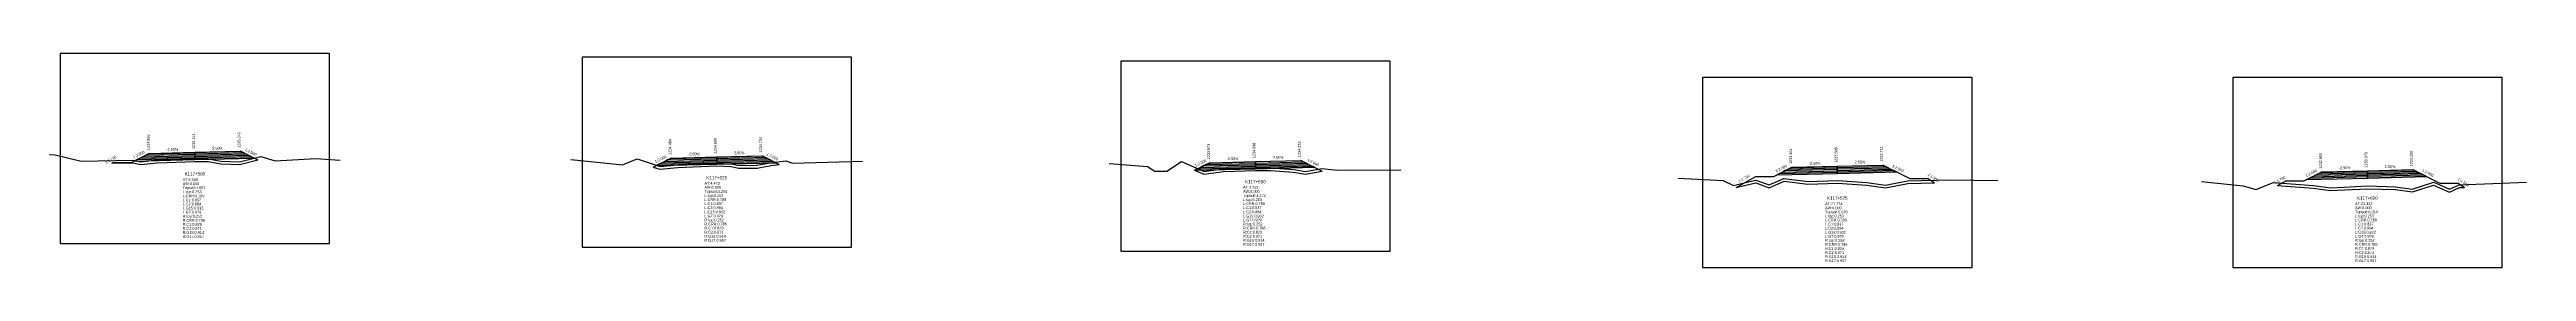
# Model space of a CAD drawing. Extents: x -7 to 78429, y 1189 to 1262.
# Drawn here: x 75721 to 75994.1, y 1222.4 to 1246.1 of the extents above; entities that cross this region are included whole.
import ezdxf
from ezdxf.enums import TextEntityAlignment as Align

# ---------------------------------------------------------------- set-up
doc = ezdxf.new("R2010")
doc.units = 0

msp = doc.modelspace()

# ---------------------------------------------------------------- linework, layer by layer
at = {"layer": 'A4_BORDER', "color": 7}
for points in [[(75722.137, 1225.051), (75751.837, 1225.051), (75751.837, 1246.051), (75722.137, 1246.051), (75722.137, 1225.051)], [(75779.669, 1224.635), (75809.369, 1224.635), (75809.369, 1245.635), (75779.669, 1245.635), (75779.669, 1224.635)], [(75839.061, 1224.186), (75868.761, 1224.186), (75868.761, 1245.186), (75839.061, 1245.186), (75839.061, 1224.186)], [(75903.232, 1222.375), (75932.932, 1222.375), (75932.932, 1243.375), (75903.232, 1243.375), (75903.232, 1222.375)], [(75961.676, 1222.384), (75991.376, 1222.384), (75991.376, 1243.384), (75961.676, 1243.384), (75961.676, 1222.384)]]:
    msp.add_lwpolyline(points, dxfattribs=at)
at = {"layer": 'CLEAR_GROUND', "color": 8}
for points in [[(75727.82, 1233.901), (75730.095, 1233.938), (75731.004, 1233.778), (75732.815, 1233.972), (75736.978, 1234.101), (75738.452, 1234.098), (75739.826, 1233.855), (75741.918, 1233.764), (75743.929, 1234.275)], [(75787.52, 1233.485), (75788.249, 1233.237), (75790.25, 1233.44), (75794.497, 1233.605), (75796.071, 1233.561), (75796.974, 1233.359), (75798.981, 1233.383), (75800.478, 1233.657), (75801.423, 1233.782)], [(75847.22, 1233.128), (75848.24, 1232.685), (75850.425, 1232.989), (75853.918, 1233.112), (75855.582, 1233.096), (75858.12, 1232.911), (75859.435, 1232.692), (75861.24, 1233.041), (75861.286, 1233.036)], [(75906.92, 1231.225), (75908.008, 1231.473), (75909.094, 1231.726), (75910.565, 1231.193), (75912.222, 1231.932), (75914.839, 1231.606), (75918.088, 1231.696), (75921.318, 1231.467), (75923.398, 1231.191), (75925.84, 1231.669), (75928.78, 1231.746)], [(75966.62, 1231.432), (75970.564, 1231.151), (75972.456, 1230.883), (75973.995, 1230.962), (75976.555, 1231.095), (75979.612, 1231.016), (75981.509, 1230.75), (75983.835, 1231.503), (75985.569, 1230.721), (75986.7, 1231.211), (75987.226, 1231.234)]]:
    msp.add_lwpolyline(points, dxfattribs=at)
at = {"layer": 'DESIGN_ROAD_TRIMMED', "color": 1}
for points in [[(75727.82, 1233.901), (75727.987, 1233.996), (75729.987, 1233.996), (75731.987, 1234.996), (75731.987, 1234.996), (75731.881, 1234.943), (75731.881, 1234.943), (75731.566, 1234.785), (75731.566, 1234.785), (75731.25, 1234.628), (75731.25, 1234.628), (75730.934, 1234.47), (75730.934, 1234.47), (75730.618, 1234.312), (75730.618, 1234.312), (75730.303, 1234.154), (75736.987, 1234.321), (75736.987, 1234.471), (75736.987, 1234.471), (75736.987, 1234.621), (75736.987, 1234.621), (75736.987, 1234.771), (75736.987, 1234.771), (75736.987, 1234.921), (75736.987, 1234.921), (75736.987, 1235.071), (75736.987, 1235.071), (75736.987, 1235.121), (75736.987, 1235.121), (75736.987, 1235.121), (75736.987, 1235.121), (75736.987, 1235.121), (75736.987, 1235.071), (75736.987, 1235.071), (75736.987, 1234.921), (75736.987, 1234.921), (75736.987, 1234.771), (75736.987, 1234.771), (75736.987, 1234.621), (75736.987, 1234.621), (75736.987, 1234.471), (75736.987, 1234.471), (75736.987, 1234.321), (75743.511, 1234.484), (75743.225, 1234.627), (75743.225, 1234.627), (75742.939, 1234.77), (75742.939, 1234.77), (75742.653, 1234.913), (75742.653, 1234.913), (75742.368, 1235.056), (75742.368, 1235.056), (75742.082, 1235.198), (75742.082, 1235.198), (75741.987, 1235.246), (75741.987, 1235.246), (75743.929, 1234.275)], [(75787.52, 1233.485), (75789.519, 1234.484), (75789.519, 1234.484), (75789.413, 1234.431), (75789.413, 1234.431), (75789.098, 1234.273), (75789.098, 1234.273), (75788.782, 1234.116), (75788.782, 1234.116), (75788.466, 1233.958), (75788.466, 1233.958), (75788.15, 1233.8), (75788.15, 1233.8), (75787.834, 1233.642), (75794.519, 1233.809), (75794.519, 1233.959), (75794.519, 1233.959), (75794.519, 1234.109), (75794.519, 1234.109), (75794.519, 1234.259), (75794.519, 1234.259), (75794.519, 1234.409), (75794.519, 1234.409), (75794.519, 1234.559), (75794.519, 1234.559), (75794.519, 1234.609), (75794.519, 1234.609), (75794.519, 1234.609), (75794.519, 1234.609), (75794.519, 1234.609), (75794.519, 1234.559), (75794.519, 1234.559), (75794.519, 1234.409), (75794.519, 1234.409), (75794.519, 1234.259), (75794.519, 1234.259), (75794.519, 1234.109), (75794.519, 1234.109), (75794.519, 1233.959), (75794.519, 1233.959), (75794.519, 1233.809), (75801.042, 1233.972), (75800.757, 1234.115), (75800.757, 1234.115), (75800.471, 1234.258), (75800.471, 1234.258), (75800.185, 1234.401), (75800.185, 1234.401), (75799.9, 1234.544), (75799.9, 1234.544), (75799.614, 1234.686), (75799.614, 1234.686), (75799.519, 1234.734), (75799.519, 1234.734), (75801.423, 1233.782)], [(75847.22, 1233.128), (75848.911, 1233.973), (75848.911, 1233.973), (75848.806, 1233.92), (75848.806, 1233.92), (75848.49, 1233.762), (75848.49, 1233.762), (75848.174, 1233.605), (75848.174, 1233.605), (75847.858, 1233.447), (75847.858, 1233.447), (75847.542, 1233.289), (75847.542, 1233.289), (75847.227, 1233.131), (75853.911, 1233.298), (75853.911, 1233.448), (75853.911, 1233.448), (75853.911, 1233.598), (75853.911, 1233.598), (75853.911, 1233.748), (75853.911, 1233.748), (75853.911, 1233.898), (75853.911, 1233.898), (75853.911, 1234.048), (75853.911, 1234.048), (75853.911, 1234.098), (75853.911, 1234.098), (75853.911, 1234.098), (75853.911, 1234.098), (75853.911, 1234.098), (75853.911, 1234.048), (75853.911, 1234.048), (75853.911, 1233.898), (75853.911, 1233.898), (75853.911, 1233.748), (75853.911, 1233.748), (75853.911, 1233.598), (75853.911, 1233.598), (75853.911, 1233.448), (75853.911, 1233.448), (75853.911, 1233.298), (75860.435, 1233.461), (75860.149, 1233.604), (75860.149, 1233.604), (75859.863, 1233.747), (75859.863, 1233.747), (75859.578, 1233.89), (75859.578, 1233.89), (75859.292, 1234.033), (75859.292, 1234.033), (75859.006, 1234.175), (75859.006, 1234.175), (75858.911, 1234.223), (75858.911, 1234.223), (75861.286, 1233.036)], [(75906.92, 1231.225), (75909.082, 1232.461), (75911.082, 1232.461), (75913.082, 1233.461), (75913.082, 1233.461), (75912.977, 1233.408), (75912.977, 1233.408), (75912.661, 1233.25), (75912.661, 1233.25), (75912.345, 1233.093), (75912.345, 1233.093), (75912.03, 1232.935), (75912.03, 1232.935), (75911.714, 1232.777), (75911.714, 1232.777), (75911.398, 1232.619), (75918.082, 1232.786), (75918.082, 1232.936), (75918.082, 1232.936), (75918.082, 1233.086), (75918.082, 1233.086), (75918.082, 1233.236), (75918.082, 1233.236), (75918.082, 1233.386), (75918.082, 1233.386), (75918.082, 1233.536), (75918.082, 1233.536), (75918.082, 1233.586), (75918.082, 1233.586), (75918.082, 1233.586), (75918.082, 1233.586), (75918.082, 1233.586), (75918.082, 1233.536), (75918.082, 1233.536), (75918.082, 1233.386), (75918.082, 1233.386), (75918.082, 1233.236), (75918.082, 1233.236), (75918.082, 1233.086), (75918.082, 1233.086), (75918.082, 1232.936), (75918.082, 1232.936), (75918.082, 1232.786), (75924.606, 1232.949), (75924.32, 1233.092), (75924.32, 1233.092), (75924.035, 1233.235), (75924.035, 1233.235), (75923.749, 1233.378), (75923.749, 1233.378), (75923.463, 1233.521), (75923.463, 1233.521), (75923.177, 1233.663), (75923.177, 1233.663), (75923.082, 1233.711), (75923.082, 1233.711), (75926.082, 1232.211), (75928.082, 1232.211), (75928.78, 1231.746)], [(75966.62, 1231.432), (75967.526, 1231.95), (75969.526, 1231.95), (75971.526, 1232.95), (75971.526, 1232.95), (75971.421, 1232.897), (75971.421, 1232.897), (75971.105, 1232.739), (75971.105, 1232.739), (75970.79, 1232.582), (75970.79, 1232.582), (75970.474, 1232.424), (75970.474, 1232.424), (75970.158, 1232.266), (75970.158, 1232.266), (75969.842, 1232.108), (75976.526, 1232.275), (75976.526, 1232.425), (75976.526, 1232.425), (75976.526, 1232.575), (75976.526, 1232.575), (75976.526, 1232.725), (75976.526, 1232.725), (75976.526, 1232.875), (75976.526, 1232.875), (75976.526, 1233.025), (75976.526, 1233.025), (75976.526, 1233.075), (75976.526, 1233.075), (75976.526, 1233.075), (75976.526, 1233.075), (75976.526, 1233.075), (75976.526, 1233.025), (75976.526, 1233.025), (75976.526, 1232.875), (75976.526, 1232.875), (75976.526, 1232.725), (75976.526, 1232.725), (75976.526, 1232.575), (75976.526, 1232.575), (75976.526, 1232.425), (75976.526, 1232.425), (75976.526, 1232.275), (75983.05, 1232.438), (75982.765, 1232.581), (75982.765, 1232.581), (75982.479, 1232.724), (75982.479, 1232.724), (75982.193, 1232.867), (75982.193, 1232.867), (75981.907, 1233.01), (75981.907, 1233.01), (75981.622, 1233.152), (75981.622, 1233.152), (75981.526, 1233.2), (75981.526, 1233.2), (75984.526, 1231.7), (75986.526, 1231.7), (75987.226, 1231.234)]]:
    msp.add_lwpolyline(points, dxfattribs=at)
at = {"layer": 'FINISHED_ROAD', "color": 2}
for points in [[(75727.987, 1233.996), (75729.987, 1233.996), (75731.987, 1234.996), (75731.987, 1234.996), (75736.987, 1235.121), (75741.987, 1235.246), (75741.987, 1235.246)], [(75789.519, 1234.484), (75789.519, 1234.484), (75794.519, 1234.609), (75799.519, 1234.734), (75799.519, 1234.734)], [(75848.911, 1233.973), (75848.911, 1233.973), (75853.911, 1234.098), (75858.911, 1234.223), (75858.911, 1234.223)], [(75909.082, 1232.461), (75911.082, 1232.461), (75913.082, 1233.461), (75913.082, 1233.461), (75918.082, 1233.586), (75923.082, 1233.711), (75923.082, 1233.711), (75926.082, 1232.211), (75928.082, 1232.211)], [(75967.526, 1231.95), (75969.526, 1231.95), (75971.526, 1232.95), (75971.526, 1232.95), (75976.526, 1233.075), (75981.526, 1233.2), (75981.526, 1233.2), (75984.526, 1231.7), (75986.526, 1231.7)]]:
    msp.add_lwpolyline(points, dxfattribs=at)
at = {"layer": 'LAYER_0', "color": 4}
for points in [[(75731.987, 1234.996), (75731.881, 1234.943), (75736.987, 1235.071), (75736.987, 1235.121)], [(75789.519, 1234.484), (75789.413, 1234.431), (75794.519, 1234.559), (75794.519, 1234.609)], [(75848.911, 1233.973), (75848.806, 1233.92), (75853.911, 1234.048), (75853.911, 1234.098)], [(75913.082, 1233.461), (75912.977, 1233.408), (75918.082, 1233.536), (75918.082, 1233.586)], [(75971.526, 1232.95), (75971.421, 1232.897), (75976.526, 1233.025), (75976.526, 1233.075)]]:
    msp.add_lwpolyline(points, dxfattribs=at)
at = {"layer": 'LAYER_1', "color": 4}
for points in [[(75731.881, 1234.943), (75731.566, 1234.785), (75736.987, 1234.921), (75736.987, 1235.071)], [(75789.413, 1234.431), (75789.098, 1234.273), (75794.519, 1234.409), (75794.519, 1234.559)], [(75848.806, 1233.92), (75848.49, 1233.762), (75853.911, 1233.898), (75853.911, 1234.048)], [(75912.977, 1233.408), (75912.661, 1233.25), (75918.082, 1233.386), (75918.082, 1233.536)], [(75971.421, 1232.897), (75971.105, 1232.739), (75976.526, 1232.875), (75976.526, 1233.025)]]:
    msp.add_lwpolyline(points, dxfattribs=at)
at = {"layer": 'LAYER_10', "color": 6}
for points in [[(75742.939, 1234.77), (75743.225, 1234.627), (75736.987, 1234.471), (75736.987, 1234.621)], [(75800.471, 1234.258), (75800.757, 1234.115), (75794.519, 1233.959), (75794.519, 1234.109)], [(75859.863, 1233.747), (75860.149, 1233.604), (75853.911, 1233.448), (75853.911, 1233.598)], [(75924.035, 1233.235), (75924.32, 1233.092), (75918.082, 1232.936), (75918.082, 1233.086)], [(75982.479, 1232.724), (75982.765, 1232.581), (75976.526, 1232.425), (75976.526, 1232.575)]]:
    msp.add_lwpolyline(points, dxfattribs=at)
at = {"layer": 'LAYER_11', "color": 6}
for points in [[(75743.225, 1234.627), (75743.511, 1234.484), (75736.987, 1234.321), (75736.987, 1234.471)], [(75800.757, 1234.115), (75801.042, 1233.972), (75794.519, 1233.809), (75794.519, 1233.959)], [(75860.149, 1233.604), (75860.435, 1233.461), (75853.911, 1233.298), (75853.911, 1233.448)], [(75924.32, 1233.092), (75924.606, 1232.949), (75918.082, 1232.786), (75918.082, 1232.936)], [(75982.765, 1232.581), (75983.05, 1232.438), (75976.526, 1232.275), (75976.526, 1232.425)]]:
    msp.add_lwpolyline(points, dxfattribs=at)
at = {"layer": 'LAYER_2', "color": 4}
for points in [[(75731.566, 1234.785), (75731.25, 1234.628), (75736.987, 1234.771), (75736.987, 1234.921)], [(75789.098, 1234.273), (75788.782, 1234.116), (75794.519, 1234.259), (75794.519, 1234.409)], [(75848.49, 1233.762), (75848.174, 1233.605), (75853.911, 1233.748), (75853.911, 1233.898)], [(75912.661, 1233.25), (75912.345, 1233.093), (75918.082, 1233.236), (75918.082, 1233.386)], [(75971.105, 1232.739), (75970.79, 1232.582), (75976.526, 1232.725), (75976.526, 1232.875)]]:
    msp.add_lwpolyline(points, dxfattribs=at)
at = {"layer": 'LAYER_3', "color": 4}
for points in [[(75731.25, 1234.628), (75730.934, 1234.47), (75736.987, 1234.621), (75736.987, 1234.771)], [(75788.782, 1234.116), (75788.466, 1233.958), (75794.519, 1234.109), (75794.519, 1234.259)], [(75848.174, 1233.605), (75847.858, 1233.447), (75853.911, 1233.598), (75853.911, 1233.748)], [(75912.345, 1233.093), (75912.03, 1232.935), (75918.082, 1233.086), (75918.082, 1233.236)], [(75970.79, 1232.582), (75970.474, 1232.424), (75976.526, 1232.575), (75976.526, 1232.725)]]:
    msp.add_lwpolyline(points, dxfattribs=at)
at = {"layer": 'LAYER_4', "color": 4}
for points in [[(75730.934, 1234.47), (75730.618, 1234.312), (75736.987, 1234.471), (75736.987, 1234.621)], [(75788.466, 1233.958), (75788.15, 1233.8), (75794.519, 1233.959), (75794.519, 1234.109)], [(75847.858, 1233.447), (75847.542, 1233.289), (75853.911, 1233.448), (75853.911, 1233.598)], [(75912.03, 1232.935), (75911.714, 1232.777), (75918.082, 1232.936), (75918.082, 1233.086)], [(75970.474, 1232.424), (75970.158, 1232.266), (75976.526, 1232.425), (75976.526, 1232.575)]]:
    msp.add_lwpolyline(points, dxfattribs=at)
at = {"layer": 'LAYER_5', "color": 4}
for points in [[(75730.618, 1234.312), (75730.303, 1234.154), (75736.987, 1234.321), (75736.987, 1234.471)], [(75788.15, 1233.8), (75787.834, 1233.642), (75794.519, 1233.809), (75794.519, 1233.959)], [(75847.542, 1233.289), (75847.227, 1233.131), (75853.911, 1233.298), (75853.911, 1233.448)], [(75911.714, 1232.777), (75911.398, 1232.619), (75918.082, 1232.786), (75918.082, 1232.936)], [(75970.158, 1232.266), (75969.842, 1232.108), (75976.526, 1232.275), (75976.526, 1232.425)]]:
    msp.add_lwpolyline(points, dxfattribs=at)
at = {"layer": 'LAYER_6', "color": 6}
for points in [[(75741.987, 1235.246), (75742.082, 1235.198), (75736.987, 1235.071), (75736.987, 1235.121)], [(75799.519, 1234.734), (75799.614, 1234.686), (75794.519, 1234.559), (75794.519, 1234.609)], [(75858.911, 1234.223), (75859.006, 1234.175), (75853.911, 1234.048), (75853.911, 1234.098)], [(75923.082, 1233.711), (75923.177, 1233.663), (75918.082, 1233.536), (75918.082, 1233.586)], [(75981.526, 1233.2), (75981.622, 1233.152), (75976.526, 1233.025), (75976.526, 1233.075)]]:
    msp.add_lwpolyline(points, dxfattribs=at)
at = {"layer": 'LAYER_7', "color": 6}
for points in [[(75742.082, 1235.198), (75742.368, 1235.056), (75736.987, 1234.921), (75736.987, 1235.071)], [(75799.614, 1234.686), (75799.9, 1234.544), (75794.519, 1234.409), (75794.519, 1234.559)], [(75859.006, 1234.175), (75859.292, 1234.033), (75853.911, 1233.898), (75853.911, 1234.048)], [(75923.177, 1233.663), (75923.463, 1233.521), (75918.082, 1233.386), (75918.082, 1233.536)], [(75981.622, 1233.152), (75981.907, 1233.01), (75976.526, 1232.875), (75976.526, 1233.025)]]:
    msp.add_lwpolyline(points, dxfattribs=at)
at = {"layer": 'LAYER_8', "color": 6}
for points in [[(75742.368, 1235.056), (75742.653, 1234.913), (75736.987, 1234.771), (75736.987, 1234.921)], [(75799.9, 1234.544), (75800.185, 1234.401), (75794.519, 1234.259), (75794.519, 1234.409)], [(75859.292, 1234.033), (75859.578, 1233.89), (75853.911, 1233.748), (75853.911, 1233.898)], [(75923.463, 1233.521), (75923.749, 1233.378), (75918.082, 1233.236), (75918.082, 1233.386)], [(75981.907, 1233.01), (75982.193, 1232.867), (75976.526, 1232.725), (75976.526, 1232.875)]]:
    msp.add_lwpolyline(points, dxfattribs=at)
at = {"layer": 'LAYER_9', "color": 6}
for points in [[(75742.653, 1234.913), (75742.939, 1234.77), (75736.987, 1234.621), (75736.987, 1234.771)], [(75800.185, 1234.401), (75800.471, 1234.258), (75794.519, 1234.109), (75794.519, 1234.259)], [(75859.578, 1233.89), (75859.863, 1233.747), (75853.911, 1233.598), (75853.911, 1233.748)], [(75923.749, 1233.378), (75924.035, 1233.235), (75918.082, 1233.086), (75918.082, 1233.236)], [(75982.193, 1232.867), (75982.479, 1232.724), (75976.526, 1232.575), (75976.526, 1232.725)]]:
    msp.add_lwpolyline(points, dxfattribs=at)
at = {"layer": 'NATURAL_GROUND', "color": 3}
for points in [[(75720.954, 1234.885), (75721.568, 1234.847), (75724.428, 1234.145), (75730.119, 1234.238), (75731.014, 1234.081), (75732.795, 1234.272), (75736.974, 1234.401), (75738.479, 1234.398), (75739.859, 1234.154), (75741.887, 1234.065), (75744.24, 1234.664), (75745.843, 1234.182), (75750.318, 1234.423), (75752.991, 1234.255)], [(75778.434, 1234.335), (75781.685, 1233.991), (75784.131, 1233.752), (75785.764, 1234.398), (75788.284, 1233.542), (75790.229, 1233.74), (75794.496, 1233.906), (75796.109, 1233.86), (75797.006, 1233.659), (75798.952, 1233.683), (75800.432, 1233.953), (75802.156, 1234.181), (75802.886, 1233.936), (75810.584, 1234.122)], [(75837.807, 1233.883), (75842.004, 1233.553), (75842.823, 1233.04), (75844.169, 1233.045), (75845.76, 1234.089), (75848.282, 1232.993), (75850.399, 1233.289), (75853.914, 1233.412), (75855.595, 1233.395), (75858.156, 1233.209), (75859.431, 1232.997), (75861.23, 1233.345), (75862.97, 1233.131), (75869.937, 1233.171)], [(75900.515, 1232.246), (75905.491, 1232.017), (75906.62, 1231.465), (75907.941, 1231.765), (75909.112, 1232.038), (75910.553, 1231.516), (75912.176, 1232.24), (75914.853, 1231.907), (75918.094, 1231.996), (75921.348, 1231.766), (75923.389, 1231.495), (75925.807, 1231.968), (75930.475, 1232.09), (75935.788, 1232.011)], [(75958.222, 1231.902), (75962.839, 1231.422), (75964.226, 1231.02), (75966.168, 1231.765), (75970.595, 1231.449), (75972.469, 1231.184), (75973.979, 1231.262), (75976.551, 1231.395), (75979.636, 1231.315), (75981.482, 1231.057), (75983.852, 1231.824), (75985.571, 1231.049), (75986.631, 1231.508), (75994.069, 1231.834)]]:
    msp.add_lwpolyline(points, dxfattribs=at)
at = {"layer": 'STRUCTURE_LEFT', "color": 4}
for points in [[(75731.987, 1234.996), (75731.881, 1234.943), (75731.881, 1234.943), (75731.566, 1234.785), (75731.566, 1234.785), (75731.25, 1234.628), (75731.25, 1234.628), (75730.934, 1234.47), (75730.934, 1234.47), (75730.618, 1234.312), (75730.618, 1234.312), (75730.303, 1234.154), (75736.987, 1234.321), (75736.987, 1234.471), (75736.987, 1234.471), (75736.987, 1234.621), (75736.987, 1234.621), (75736.987, 1234.771), (75736.987, 1234.771), (75736.987, 1234.921), (75736.987, 1234.921), (75736.987, 1235.071), (75736.987, 1235.071), (75736.987, 1235.121), (75736.987, 1235.121)], [(75789.519, 1234.484), (75789.413, 1234.431), (75789.413, 1234.431), (75789.098, 1234.273), (75789.098, 1234.273), (75788.782, 1234.116), (75788.782, 1234.116), (75788.466, 1233.958), (75788.466, 1233.958), (75788.15, 1233.8), (75788.15, 1233.8), (75787.834, 1233.642), (75794.519, 1233.809), (75794.519, 1233.959), (75794.519, 1233.959), (75794.519, 1234.109), (75794.519, 1234.109), (75794.519, 1234.259), (75794.519, 1234.259), (75794.519, 1234.409), (75794.519, 1234.409), (75794.519, 1234.559), (75794.519, 1234.559), (75794.519, 1234.609), (75794.519, 1234.609)], [(75848.911, 1233.973), (75848.806, 1233.92), (75848.806, 1233.92), (75848.49, 1233.762), (75848.49, 1233.762), (75848.174, 1233.605), (75848.174, 1233.605), (75847.858, 1233.447), (75847.858, 1233.447), (75847.542, 1233.289), (75847.542, 1233.289), (75847.227, 1233.131), (75853.911, 1233.298), (75853.911, 1233.448), (75853.911, 1233.448), (75853.911, 1233.598), (75853.911, 1233.598), (75853.911, 1233.748), (75853.911, 1233.748), (75853.911, 1233.898), (75853.911, 1233.898), (75853.911, 1234.048), (75853.911, 1234.048), (75853.911, 1234.098), (75853.911, 1234.098)], [(75913.082, 1233.461), (75912.977, 1233.408), (75912.977, 1233.408), (75912.661, 1233.25), (75912.661, 1233.25), (75912.345, 1233.093), (75912.345, 1233.093), (75912.03, 1232.935), (75912.03, 1232.935), (75911.714, 1232.777), (75911.714, 1232.777), (75911.398, 1232.619), (75918.082, 1232.786), (75918.082, 1232.936), (75918.082, 1232.936), (75918.082, 1233.086), (75918.082, 1233.086), (75918.082, 1233.236), (75918.082, 1233.236), (75918.082, 1233.386), (75918.082, 1233.386), (75918.082, 1233.536), (75918.082, 1233.536), (75918.082, 1233.586), (75918.082, 1233.586)], [(75971.526, 1232.95), (75971.421, 1232.897), (75971.421, 1232.897), (75971.105, 1232.739), (75971.105, 1232.739), (75970.79, 1232.582), (75970.79, 1232.582), (75970.474, 1232.424), (75970.474, 1232.424), (75970.158, 1232.266), (75970.158, 1232.266), (75969.842, 1232.108), (75976.526, 1232.275), (75976.526, 1232.425), (75976.526, 1232.425), (75976.526, 1232.575), (75976.526, 1232.575), (75976.526, 1232.725), (75976.526, 1232.725), (75976.526, 1232.875), (75976.526, 1232.875), (75976.526, 1233.025), (75976.526, 1233.025), (75976.526, 1233.075), (75976.526, 1233.075)]]:
    msp.add_lwpolyline(points, dxfattribs=at)
at = {"layer": 'STRUCTURE_RIGHT', "color": 6}
for points in [[(75736.987, 1235.121), (75736.987, 1235.121), (75736.987, 1235.071), (75736.987, 1235.071), (75736.987, 1234.921), (75736.987, 1234.921), (75736.987, 1234.771), (75736.987, 1234.771), (75736.987, 1234.621), (75736.987, 1234.621), (75736.987, 1234.471), (75736.987, 1234.471), (75736.987, 1234.321), (75743.511, 1234.484), (75743.225, 1234.627), (75743.225, 1234.627), (75742.939, 1234.77), (75742.939, 1234.77), (75742.653, 1234.913), (75742.653, 1234.913), (75742.368, 1235.056), (75742.368, 1235.056), (75742.082, 1235.198), (75742.082, 1235.198), (75741.987, 1235.246)], [(75794.519, 1234.609), (75794.519, 1234.609), (75794.519, 1234.559), (75794.519, 1234.559), (75794.519, 1234.409), (75794.519, 1234.409), (75794.519, 1234.259), (75794.519, 1234.259), (75794.519, 1234.109), (75794.519, 1234.109), (75794.519, 1233.959), (75794.519, 1233.959), (75794.519, 1233.809), (75801.042, 1233.972), (75800.757, 1234.115), (75800.757, 1234.115), (75800.471, 1234.258), (75800.471, 1234.258), (75800.185, 1234.401), (75800.185, 1234.401), (75799.9, 1234.544), (75799.9, 1234.544), (75799.614, 1234.686), (75799.614, 1234.686), (75799.519, 1234.734)], [(75853.911, 1234.098), (75853.911, 1234.098), (75853.911, 1234.048), (75853.911, 1234.048), (75853.911, 1233.898), (75853.911, 1233.898), (75853.911, 1233.748), (75853.911, 1233.748), (75853.911, 1233.598), (75853.911, 1233.598), (75853.911, 1233.448), (75853.911, 1233.448), (75853.911, 1233.298), (75860.435, 1233.461), (75860.149, 1233.604), (75860.149, 1233.604), (75859.863, 1233.747), (75859.863, 1233.747), (75859.578, 1233.89), (75859.578, 1233.89), (75859.292, 1234.033), (75859.292, 1234.033), (75859.006, 1234.175), (75859.006, 1234.175), (75858.911, 1234.223)], [(75918.082, 1233.586), (75918.082, 1233.586), (75918.082, 1233.536), (75918.082, 1233.536), (75918.082, 1233.386), (75918.082, 1233.386), (75918.082, 1233.236), (75918.082, 1233.236), (75918.082, 1233.086), (75918.082, 1233.086), (75918.082, 1232.936), (75918.082, 1232.936), (75918.082, 1232.786), (75924.606, 1232.949), (75924.32, 1233.092), (75924.32, 1233.092), (75924.035, 1233.235), (75924.035, 1233.235), (75923.749, 1233.378), (75923.749, 1233.378), (75923.463, 1233.521), (75923.463, 1233.521), (75923.177, 1233.663), (75923.177, 1233.663), (75923.082, 1233.711)], [(75976.526, 1233.075), (75976.526, 1233.075), (75976.526, 1233.025), (75976.526, 1233.025), (75976.526, 1232.875), (75976.526, 1232.875), (75976.526, 1232.725), (75976.526, 1232.725), (75976.526, 1232.575), (75976.526, 1232.575), (75976.526, 1232.425), (75976.526, 1232.425), (75976.526, 1232.275), (75983.05, 1232.438), (75982.765, 1232.581), (75982.765, 1232.581), (75982.479, 1232.724), (75982.479, 1232.724), (75982.193, 1232.867), (75982.193, 1232.867), (75981.907, 1233.01), (75981.907, 1233.01), (75981.622, 1233.152), (75981.622, 1233.152), (75981.526, 1233.2)]]:
    msp.add_lwpolyline(points, dxfattribs=at)

# ---------------------------------------------------------------- texts
at = {"layer": 'INFO_TEXT'}
for s, p in [('AT:5.009', (75735.637, 1231.951)), ('AW:0.000', (75735.637, 1231.501)), ('AT:4.473', (75793.169, 1231.535)), ('Topsoil:4.867', (75735.637, 1231.051)), ('L:top:0.253', (75735.637, 1230.601)), ('L:CRR:0.789', (75735.637, 1230.151)), ('L:C1:0.837', (75735.637, 1229.701)), ('L:C2:0.884', (75735.637, 1229.251)), ('L:G15:0.932', (75735.637, 1228.801)), ('AW:0.000', (75793.169, 1231.085)), ('Topsoil:4.204', (75793.169, 1230.635)), ('L:top:0.253', (75793.169, 1230.185)), ('L:CRR:0.789', (75793.169, 1229.735)), ('L:C1:0.837', (75793.169, 1229.285)), ('L:C2:0.884', (75793.169, 1228.835)), ('AT:4.715', (75852.561, 1231.086)), ('AW:0.000', (75852.561, 1230.636)), ('Topsoil:4.272', (75852.561, 1230.186)), ('L:top:0.253', (75852.561, 1229.736)), ('L:CRR:0.789', (75852.561, 1229.286)), ('L:C1:0.837', (75852.561, 1228.836)), ('AT:21.774', (75916.732, 1229.275)), ('AW:0.000', (75916.732, 1228.825)), ('AT:21.322', (75975.176, 1229.284)), ('AW:0.000', (75975.176, 1228.834)), ('L:G7:0.979', (75735.637, 1228.351)), ('R:top:0.252', (75735.637, 1227.901)), ('R:CRR:0.786', (75735.637, 1227.451)), ('R:C1:0.829', (75735.637, 1227.001)), ('R:C2:0.871', (75735.637, 1226.551)), ('R:G15:0.914', (75735.637, 1226.101)), ('L:G15:0.932', (75793.169, 1228.385)), ('L:G7:0.979', (75793.169, 1227.935)), ('R:top:0.252', (75793.169, 1227.485)), ('R:CRR:0.786', (75793.169, 1227.035)), ('R:C1:0.829', (75793.169, 1226.585)), ('R:C2:0.871', (75793.169, 1226.135)), ('L:C2:0.884', (75852.561, 1228.386)), ('L:G15:0.932', (75852.561, 1227.936)), ('L:G7:0.979', (75852.561, 1227.486)), ('R:top:0.252', (75852.561, 1227.036)), ('R:CRR:0.786', (75852.561, 1226.586)), ('R:C1:0.829', (75852.561, 1226.136)), ('Topsoil:6.678', (75916.732, 1228.375)), ('L:top:0.253', (75916.732, 1227.925)), ('L:CRR:0.789', (75916.732, 1227.475)), ('L:C1:0.837', (75916.732, 1227.025)), ('L:C2:0.884', (75916.732, 1226.575)), ('L:G15:0.932', (75916.732, 1226.125)), ('Topsoil:6.314', (75975.176, 1228.384)), ('L:top:0.253', (75975.176, 1227.934)), ('L:CRR:0.789', (75975.176, 1227.484)), ('L:C1:0.837', (75975.176, 1227.034)), ('L:C2:0.884', (75975.176, 1226.584)), ('L:G15:0.932', (75975.176, 1226.134)), ('R:G17:0.957', (75735.637, 1225.651)), ('R:G15:0.914', (75793.169, 1225.685)), ('R:G17:0.957', (75793.169, 1225.235)), ('R:C2:0.871', (75852.561, 1225.686)), ('R:G15:0.914', (75852.561, 1225.236)), ('R:G17:0.957', (75852.561, 1224.786)), ('L:G7:0.979', (75916.732, 1225.675)), ('R:top:0.252', (75916.732, 1225.225)), ('R:CRR:0.786', (75916.732, 1224.775)), ('R:C1:0.829', (75916.732, 1224.325)), ('R:C2:0.871', (75916.732, 1223.875)), ('R:G15:0.914', (75916.732, 1223.425)), ('L:G7:0.979', (75975.176, 1225.684)), ('R:top:0.252', (75975.176, 1225.234)), ('R:CRR:0.786', (75975.176, 1224.784)), ('R:C1:0.829', (75975.176, 1224.334)), ('R:C2:0.871', (75975.176, 1223.884)), ('R:G15:0.914', (75975.176, 1223.434)), ('R:G17:0.957', (75916.732, 1222.975)), ('R:G17:0.957', (75975.176, 1222.984))]:
    msp.add_text(s, height=0.3, dxfattribs=at).set_placement(p)
at = {"layer": 'LEFT_TEXT_H'}
for s, p in [('1234.996', (75731.987, 1235.356)), ('1234.484', (75789.519, 1234.844)), ('1233.973', (75848.911, 1234.333)), ('1233.461', (75913.082, 1233.821)), ('1232.950', (75971.526, 1233.31))]:
    msp.add_text(s, height=0.3, rotation=90, dxfattribs=at).set_placement(p)
at = {"layer": 'POINT_TEXT_H'}
for s, p in [('1235.121', (75736.987, 1235.481)), ('1234.609', (75794.519, 1234.969)), ('1234.098', (75853.911, 1234.458)), ('1233.586', (75918.082, 1233.946)), ('1233.075', (75976.526, 1233.435))]:
    msp.add_text(s, height=0.3, rotation=90, dxfattribs=at).set_placement(p)
at = {"layer": 'RIGHT_TEXT_H'}
for s, p in [('1235.246', (75741.987, 1235.606)), ('1234.734', (75799.519, 1235.094)), ('1234.223', (75858.911, 1234.583)), ('1233.711', (75923.082, 1234.071)), ('1233.200', (75981.526, 1233.56))]:
    msp.add_text(s, height=0.3, rotation=90, dxfattribs=at).set_placement(p)
at = {"layer": 'SLOPE_left'}
for s, rotation, p in [('1:1.750', 29.745, (75727.814, 1234.105)), ('1:2.000', 26.565, (75730.906, 1234.657)), ('1:2.000', 26.565, (75788.439, 1234.145)), ('1:2.000', 26.565, (75847.985, 1233.711)), ('1:1.750', 29.745, (75907.912, 1232)), ('1:2.000', 26.565, (75912.002, 1233.122)), ('1:1.750', 29.745, (75966.984, 1231.847)), ('1:2.000', 26.565, (75970.446, 1232.611))]:
    msp.add_text(s, height=0.3, rotation=rotation, dxfattribs=at).set_placement(p, align=Align.BOTTOM_CENTER)
at = {"layer": 'SLOPE_right'}
for s, rotation, p in [('1:2.000', -26.565, (75743.038, 1234.922)), ('1:2.000', -26.565, (75800.551, 1234.419)), ('1:2.000', -26.565, (75860.179, 1233.79)), ('1:2.000', -26.565, (75924.663, 1233.122)), ('1:1.500', -33.69, (75928.531, 1232.128)), ('1:2.000', -26.565, (75983.107, 1232.611)), ('1:1.500', -33.69, (75986.976, 1231.617))]:
    msp.add_text(s, height=0.3, rotation=rotation, dxfattribs=at).set_placement(p, align=Align.BOTTOM_CENTER)
at = {"layer": 'SLOPE_TEXT'}
for s, p in [('-2.50%', (75734.487, 1235.299)), ('2.50%', (75739.487, 1235.424)), ('-2.50%', (75792.019, 1234.786)), ('2.50%', (75797.019, 1234.911)), ('-2.50%', (75851.411, 1234.275)), ('2.50%', (75856.411, 1234.4)), ('-2.50%', (75915.582, 1233.764)), ('2.50%', (75920.582, 1233.889)), ('-2.50%', (75974.026, 1233.253)), ('2.50%', (75979.026, 1233.378))]:
    msp.add_text(s, height=0.3, dxfattribs=at).set_placement(p, align=Align.CENTER)
at = {"layer": 'STATION_TITLE'}
for s, p in [('K117+500', (75736.987, 1232.551)), ('K117+525', (75794.519, 1232.135)), ('K117+550', (75853.911, 1231.686)), ('K117+575', (75918.082, 1229.875)), ('K117+600', (75976.526, 1229.884))]:
    msp.add_text(s, height=0.36, dxfattribs=at).set_placement(p, align=Align.CENTER)

doc.saveas('drawing.dxf')
